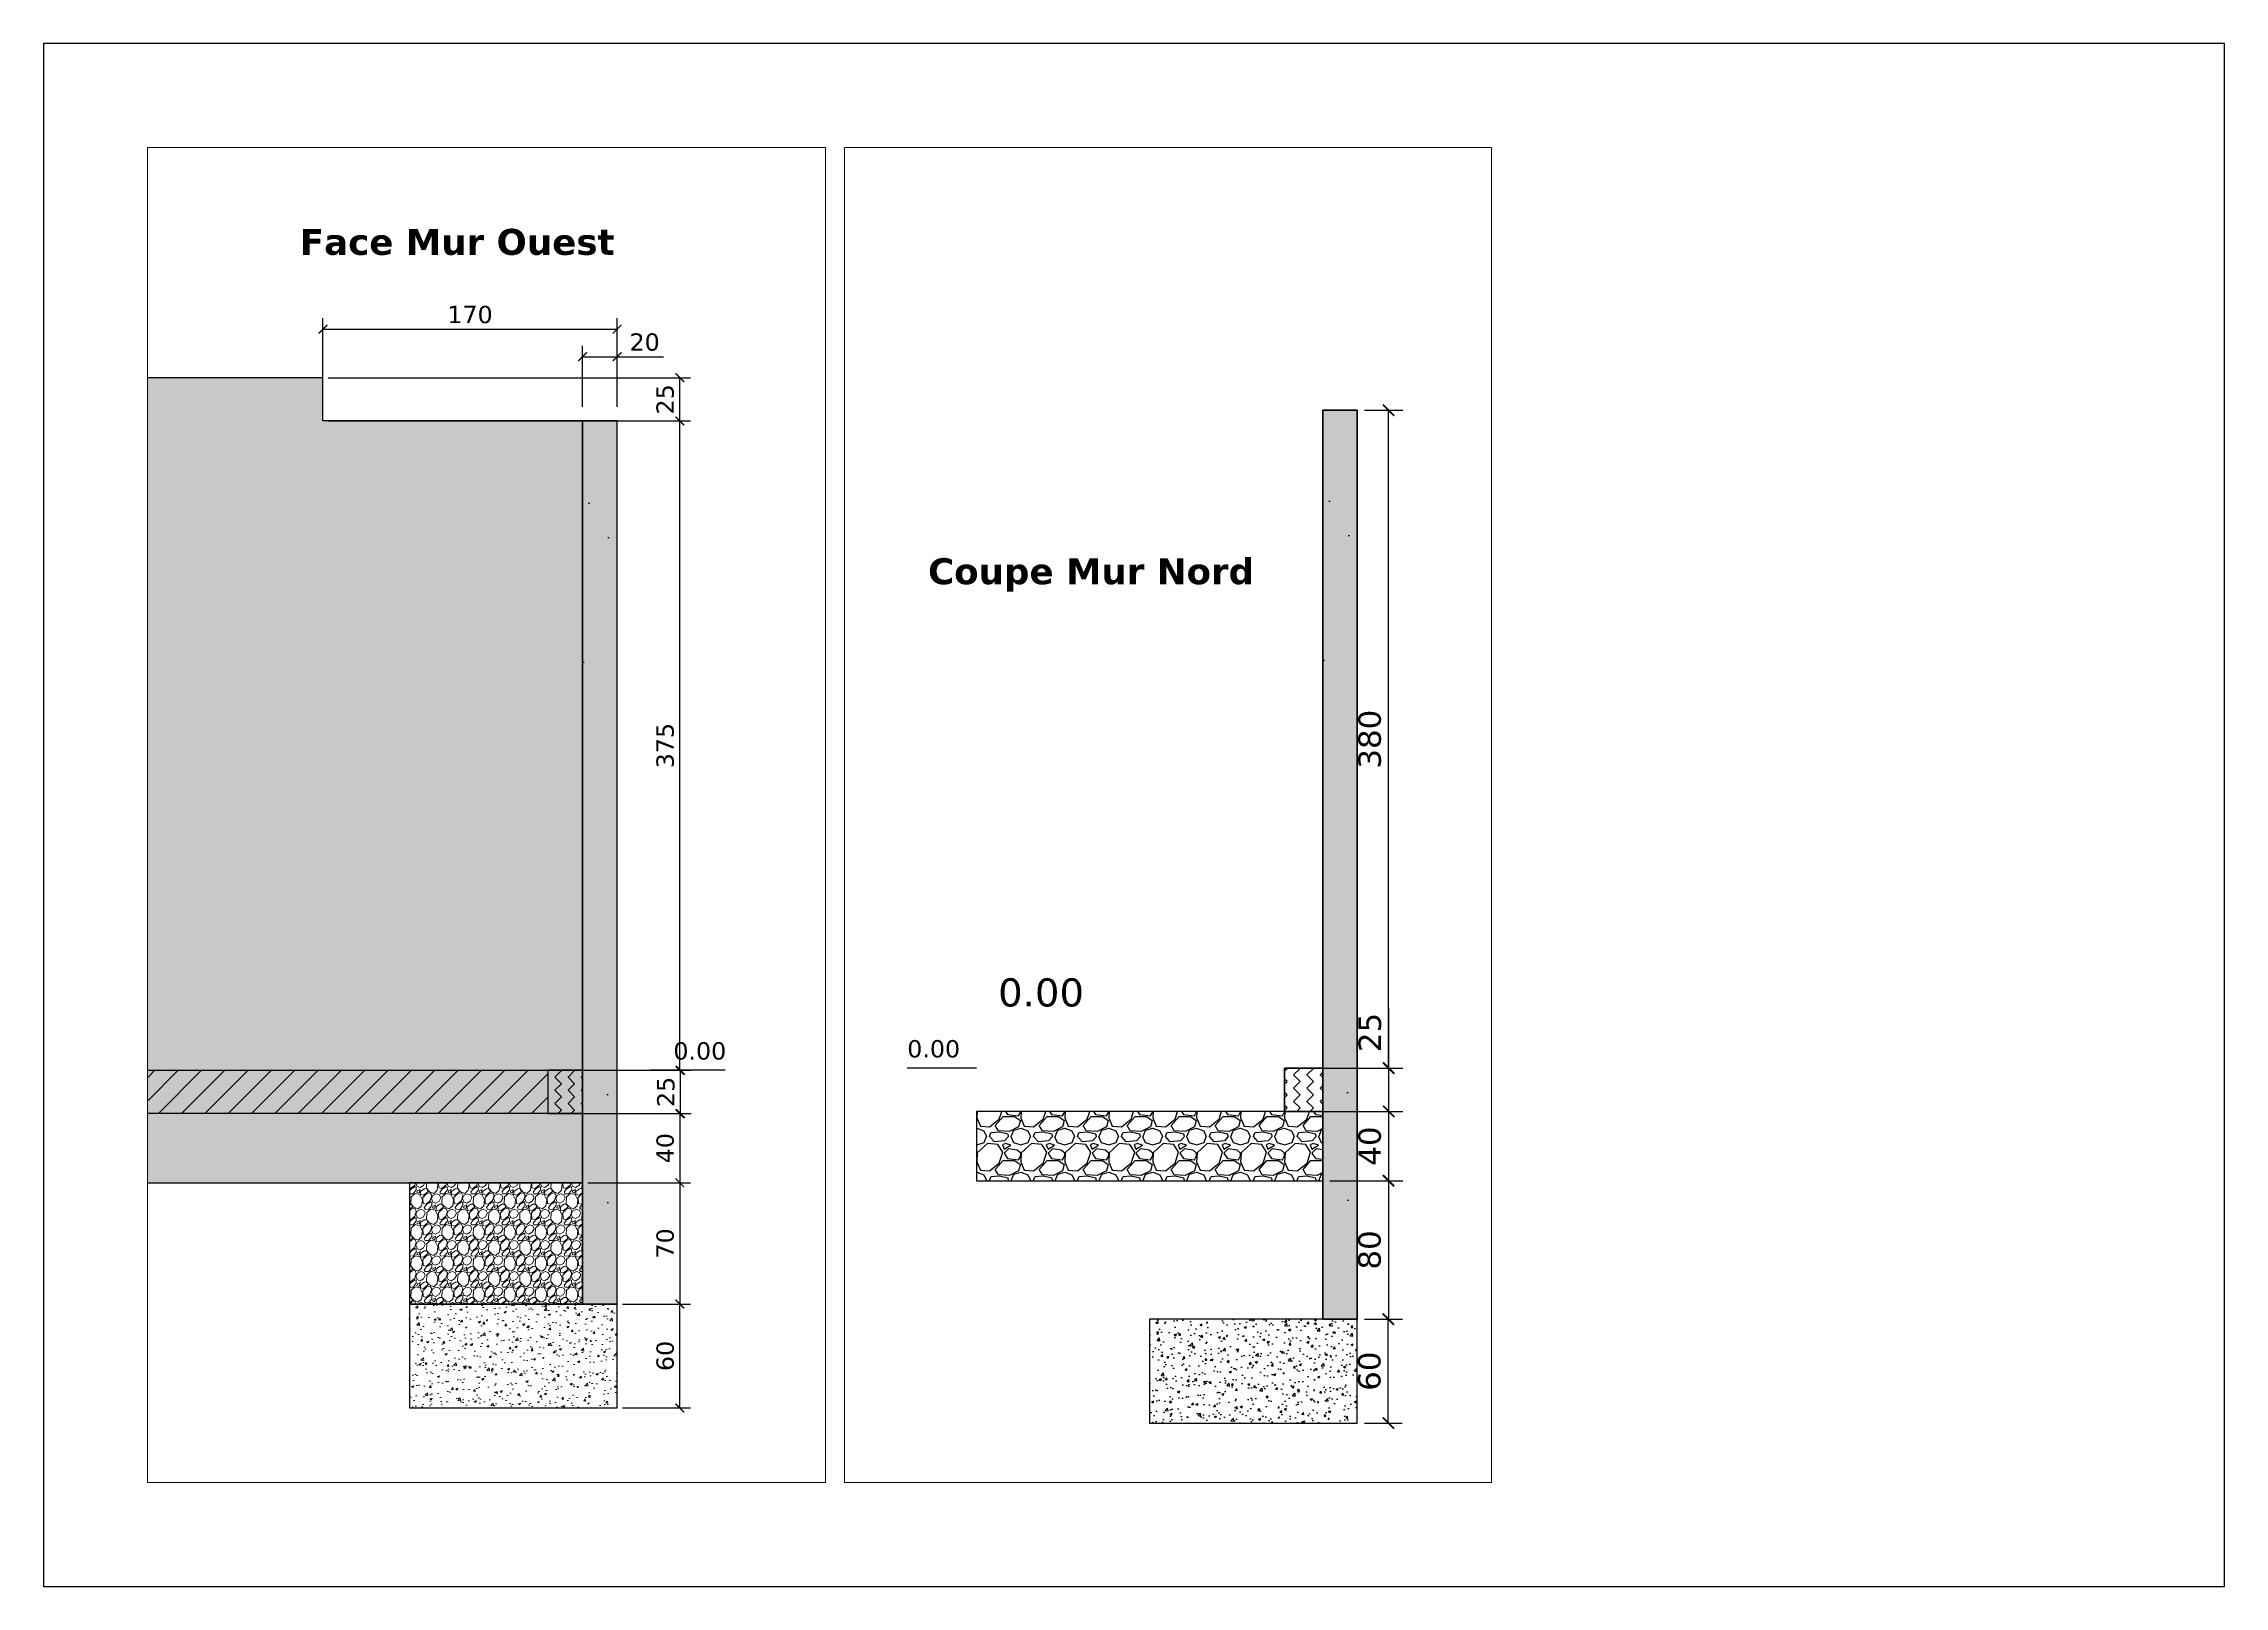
# Paper-space layout 'A3-Landscape' of a CAD drawing. Header units: centimetres, sheet in millimetres. Extents: x 0 to 420, y 0 to 297.
# The model-space entities are those that its viewports show. They can reach past a viewport. Long polylines and large blocks are cut down to what shows.
import ezdxf

# ---------------------------------------------------------------- set-up
doc = ezdxf.new("R2010")
doc.units = ezdxf.units.CM
doc.header["$PDMODE"] = 34
doc.header["$PDSIZE"] = 100
for name, color, linetype in [('Dimensions', 6, 'Continuous'), ('Gravier', 120, 'Continuous'), ('Isolant pourtour radier', 36, 'Continuous'), ('Misapor', 4, 'Continuous'), ('Mur de soutenement', 1, 'Continuous'), ('Title Block', 250, 'Continuous')]:
    doc.layers.add(name, color=color, linetype=linetype)
doc.layers.add('hatches', color=253, linetype='Continuous', lineweight=5)
doc.styles.add('Seb', font='Verdana.ttf')
doc.dimstyles.new('d', dxfattribs={"dimtxt": 1, "dimasz": 1, "dimexe": 1.25, "dimexo": 0.625, "dimtad": 1, "dimdec": 1, "dimlfac": 0.1, "dimtxsty": 'Seb', "dimblk": 'ARCHTICK', "dimblk1": 'ARCHTICK', "dimblk2": 'ARCHTICK', "dimcen": 2.5, "dimclrd": 256, "dimclre": 256, "dimadec": 0, "dimazin": 0, "dimtfac": 1, "dimtdec": 1, "dimtmove": 0, "dimatfit": 3, "dimldrblk": 'ARCHTICK', "dimfxl": 1, "dimlwd": -1, "dimlwe": -1, "dimarcsym": 0})
pattern_1 = [(50, (24800, 6e-14), (1821.85, -159.4), [190.5, -2095.5]), (355, (24800, 6e-14), (-352.4, 1910.6), [152.4, -1676.4]), (100.45, (24951.8, -13.3), (1469.4, 1751.2), [161.9, -1780.9]), (46.184, (24800, 508), (2710.8, -420.4), [285.75, -3143.25]), (96.636, (25026, 473), (2374, 2474.3), [242.9, -2671.4]), (351.184, (24800, 508), (2374, 2474.3), [228.6, -2514.6]), (21, (25054, 381), (1516.14, -1022.65), [190.5, -2095.5]), (326, (25054, 381), (618, 1841.9), [152.4, -1676.4]), (71.45, (25180.3, 295.8), (2134.16, 819.2), [161.9, -1780.9]), (37.5, (24800, 6e-14), (30.89, 845.55), [0, -1656.08, 0, -1701.8, 0, -1682.75]), (7.5, (24800, 6e-14), (668.2, 1001.8), [0, -970.28, 0, -1617.98, 0, -641.35]), (327.5, (24233.6, 6e-14), (1355.91, -57.29), [0, -635, 0, -1981.2, 0, -2628.9]), (317.5, (23979.6, 6e-14), (1481.3, 254.26), [0, -825.5, 0, -1315.72, 0, -1866.9])]
pattern_2 = [(45, (0, 0), (7e-15, 76.33218), [53.975, -53.975]), (135, (38.166, 38.166), (-76.33218, 7e-15), [53.975, -53.975])]

# ---------------------------------------------------------------- blocks, each defined once
blk = doc.blocks.new('_ArchTick')
at = {"color": 0, "linetype": 'ByBlock', "const_width": 0.15}
blk.add_lwpolyline([(-0.5, -0.5), (0.5, 0.5)], dxfattribs=at)
blk = doc.blocks.new('*D8')
at = {"layer": 'Defpoints', "color": 0}
for p in [(2200, 4450), (2381, 4450), (2200, 650)]:
    blk.add_point(p, dxfattribs=at)
at = {"layer": 'Dimensions'}
for p, q in [((2241, 4450), (2462, 4450)), ((2381, 650), (2381, 4450)), ((2241, 650), (2462, 650))]:
    blk.add_line(p, q, dxfattribs=at)
at = {"layer": 'Dimensions', "xscale": 65, "yscale": 65, "zscale": 65}
for p, rotation in [((2381, 4450), 90), ((2381, 650), 270)]:
    blk.add_blockref('_ArchTick', p, dxfattribs=dict(at, rotation=rotation))
at = {"layer": 'Dimensions', "color": 0, "insert": (2272, 2550), "char_height": 130, "attachment_point": 5, "rotation": 90, "style": 'Seb'}
blk.add_mtext('380', dxfattribs=at)
blk = doc.blocks.new('*D5')
at = {"layer": 'Defpoints', "color": 0}
for p in [(1780, 650), (2382, 650), (1780, 400)]:
    blk.add_point(p, dxfattribs=at)
at = {"layer": 'Dimensions'}
for p, q in [((2382, 650), (2382, 997)), ((1821, 650), (2463, 650)), ((2382, 400), (2382, 650)), ((1821, 400), (2463, 400))]:
    blk.add_line(p, q, dxfattribs=at)
at = {"layer": 'Dimensions', "xscale": 65, "yscale": 65, "zscale": 65}
for p, rotation in [((2382, 650), 90), ((2382, 400), 270)]:
    blk.add_blockref('_ArchTick', p, dxfattribs=dict(at, rotation=rotation))
at = {"layer": 'Dimensions', "color": 0, "insert": (2273, 856), "char_height": 130, "attachment_point": 5, "rotation": 90, "style": 'Seb'}
blk.add_mtext('25', dxfattribs=at)
blk = doc.blocks.new('*D6')
at = {"layer": 'Defpoints', "color": 0}
for p in [(2000, 400), (2000, 0), (2381, 0)]:
    blk.add_point(p, dxfattribs=at)
at = {"layer": 'Dimensions'}
for p, q in [((2041, 400), (2462, 400)), ((2381, 400), (2381, 0)), ((2041, 0), (2462, 0))]:
    blk.add_line(p, q, dxfattribs=at)
at = {"layer": 'Dimensions', "xscale": 65, "yscale": 65, "zscale": 65}
for p, rotation in [((2381, 400), 90), ((2381, 0), 270)]:
    blk.add_blockref('_ArchTick', p, dxfattribs=dict(at, rotation=rotation))
at = {"layer": 'Dimensions', "color": 0, "insert": (2272, 200), "char_height": 130, "attachment_point": 5, "rotation": 90, "style": 'Seb'}
blk.add_mtext('40', dxfattribs=at)
blk = doc.blocks.new('*D7')
at = {"layer": 'Defpoints', "color": 0}
for p in [(2200, 0), (2200, -800), (2380, -800)]:
    blk.add_point(p, dxfattribs=at)
at = {"layer": 'Dimensions'}
for p, q in [((2241, 0), (2461, 0)), ((2380, 0), (2380, -800)), ((2241, -800), (2461, -800))]:
    blk.add_line(p, q, dxfattribs=at)
at = {"layer": 'Dimensions', "xscale": 65, "yscale": 65, "zscale": 65}
for p, rotation in [((2380, 0), 90), ((2380, -800), 270)]:
    blk.add_blockref('_ArchTick', p, dxfattribs=dict(at, rotation=rotation))
at = {"layer": 'Dimensions', "color": 0, "insert": (2271, -400), "char_height": 130, "attachment_point": 5, "rotation": 90, "style": 'Seb'}
blk.add_mtext('80', dxfattribs=at)
blk = doc.blocks.new('*D9')
at = {"layer": 'Defpoints', "color": 0}
for p in [(2200, -800), (2379, -800), (2200, -1400)]:
    blk.add_point(p, dxfattribs=at)
at = {"layer": 'Dimensions'}
for p, q in [((2241, -800), (2460, -800)), ((2379, -1400), (2379, -800)), ((2241, -1400), (2460, -1400))]:
    blk.add_line(p, q, dxfattribs=at)
at = {"layer": 'Dimensions', "xscale": 65, "yscale": 65, "zscale": 65}
for p, rotation in [((2379, -800), 90), ((2379, -1400), 270)]:
    blk.add_blockref('_ArchTick', p, dxfattribs=dict(at, rotation=rotation))
at = {"layer": 'Dimensions', "color": 0, "insert": (2270, -1100), "char_height": 130, "attachment_point": 5, "rotation": 90, "style": 'Seb'}
blk.add_mtext('60', dxfattribs=at)
blk = doc.blocks.new('*D191')
at = {"layer": 'Defpoints', "color": 0}
for p in [(25300, 4650), (27362, 4650), (25300, 4400)]:
    blk.add_point(p, dxfattribs=at)
at = {"layer": 'Dimensions'}
for p, q in [((25331, 4650), (27424, 4650)), ((27362, 4400), (27362, 4650)), ((25331, 4400), (27424, 4400))]:
    blk.add_line(p, q, dxfattribs=at)
at = {"layer": 'Dimensions', "xscale": 50, "yscale": 50, "zscale": 50}
for p, rotation in [((27362, 4650), 90), ((27362, 4400), 270)]:
    blk.add_blockref('_ArchTick', p, dxfattribs=dict(at, rotation=rotation))
at = {"layer": 'Dimensions', "color": 0, "insert": (27278, 4525), "char_height": 100, "attachment_point": 5, "rotation": 90, "style": 'Seb'}
blk.add_mtext('25', dxfattribs=at)
blk = doc.blocks.new('*D192')
at = {"layer": 'Defpoints', "color": 0}
for p in [(27000, 4930), (25300, 4450), (27000, 4450)]:
    blk.add_point(p, dxfattribs=at)
at = {"layer": 'Dimensions'}
for p, q in [((25300, 4481), (25300, 4993)), ((25300, 4930), (27000, 4930)), ((27000, 4481), (27000, 4993))]:
    blk.add_line(p, q, dxfattribs=at)
at = {"layer": 'Dimensions', "xscale": 50, "yscale": 50, "zscale": 50, "rotation": 180}
blk.add_blockref('_ArchTick', (25300, 4930), dxfattribs=at)
at = {"layer": 'Dimensions', "xscale": 50, "yscale": 50, "zscale": 50}
blk.add_blockref('_ArchTick', (27000, 4930), dxfattribs=at)
at = {"layer": 'Dimensions', "color": 0, "insert": (26150, 5014), "char_height": 100, "attachment_point": 5, "style": 'Seb'}
blk.add_mtext('170', dxfattribs=at)
blk = doc.blocks.new('*D188')
at = {"layer": 'Defpoints', "color": 0}
for p in [(27000, 4400), (27362, 4400), (27000, 650)]:
    blk.add_point(p, dxfattribs=at)
at = {"layer": 'Dimensions'}
for p, q in [((27031, 4400), (27424, 4400)), ((27362, 650), (27362, 4400)), ((27031, 650), (27424, 650))]:
    blk.add_line(p, q, dxfattribs=at)
at = {"layer": 'Dimensions', "xscale": 50, "yscale": 50, "zscale": 50}
for p, rotation in [((27362, 4400), 90), ((27362, 650), 270)]:
    blk.add_blockref('_ArchTick', p, dxfattribs=dict(at, rotation=rotation))
at = {"layer": 'Dimensions', "color": 0, "insert": (27278, 2525), "char_height": 100, "attachment_point": 5, "rotation": 90, "style": 'Seb'}
blk.add_mtext('375', dxfattribs=at)
blk = doc.blocks.new('*D187')
at = {"layer": 'Defpoints', "color": 0}
for p in [(26580, 650), (27366, 650), (26580, 400)]:
    blk.add_point(p, dxfattribs=at)
at = {"layer": 'Dimensions'}
for p, q in [((26611, 650), (27428, 650)), ((27366, 400), (27366, 650)), ((26611, 400), (27428, 400))]:
    blk.add_line(p, q, dxfattribs=at)
at = {"layer": 'Dimensions', "xscale": 50, "yscale": 50, "zscale": 50}
for p, rotation in [((27366, 650), 90), ((27366, 400), 270)]:
    blk.add_blockref('_ArchTick', p, dxfattribs=dict(at, rotation=rotation))
at = {"layer": 'Dimensions', "color": 0, "insert": (27282, 525), "char_height": 100, "attachment_point": 5, "rotation": 90, "style": 'Seb'}
blk.add_mtext('25', dxfattribs=at)
blk = doc.blocks.new('*D186')
at = {"layer": 'Defpoints', "color": 0}
for p in [(26800, 400), (26800, 0), (27362, 0)]:
    blk.add_point(p, dxfattribs=at)
at = {"layer": 'Dimensions'}
for p, q in [((26831, 400), (27424, 400)), ((27362, 400), (27362, 0)), ((26831, 0), (27424, 0))]:
    blk.add_line(p, q, dxfattribs=at)
at = {"layer": 'Dimensions', "xscale": 50, "yscale": 50, "zscale": 50}
for p, rotation in [((27362, 400), 90), ((27362, 0), 270)]:
    blk.add_blockref('_ArchTick', p, dxfattribs=dict(at, rotation=rotation))
at = {"layer": 'Dimensions', "color": 0, "insert": (27278, 200), "char_height": 100, "attachment_point": 5, "rotation": 90, "style": 'Seb'}
blk.add_mtext('40', dxfattribs=at)
blk = doc.blocks.new('*D185')
at = {"layer": 'Defpoints', "color": 0}
for p in [(27000, 0), (27000, -700), (27362, -700)]:
    blk.add_point(p, dxfattribs=at)
at = {"layer": 'Dimensions'}
for p, q in [((27031, 0), (27424, 0)), ((27362, 0), (27362, -700)), ((27031, -700), (27424, -700))]:
    blk.add_line(p, q, dxfattribs=at)
at = {"layer": 'Dimensions', "xscale": 50, "yscale": 50, "zscale": 50}
for p, rotation in [((27362, 0), 90), ((27362, -700), 270)]:
    blk.add_blockref('_ArchTick', p, dxfattribs=dict(at, rotation=rotation))
at = {"layer": 'Dimensions', "color": 0, "insert": (27278, -350), "char_height": 100, "attachment_point": 5, "rotation": 90, "style": 'Seb'}
blk.add_mtext('70', dxfattribs=at)
blk = doc.blocks.new('*D190')
at = {"layer": 'Defpoints', "color": 0}
for p in [(27000, -700), (27362, -700), (27000, -1300)]:
    blk.add_point(p, dxfattribs=at)
at = {"layer": 'Dimensions'}
for p, q in [((27031, -700), (27424, -700)), ((27362, -1300), (27362, -700)), ((27031, -1300), (27424, -1300))]:
    blk.add_line(p, q, dxfattribs=at)
at = {"layer": 'Dimensions', "xscale": 50, "yscale": 50, "zscale": 50}
for p, rotation in [((27362, -700), 90), ((27362, -1300), 270)]:
    blk.add_blockref('_ArchTick', p, dxfattribs=dict(at, rotation=rotation))
at = {"layer": 'Dimensions', "color": 0, "insert": (27278, -1000), "char_height": 100, "attachment_point": 5, "rotation": 90, "style": 'Seb'}
blk.add_mtext('60', dxfattribs=at)
blk = doc.blocks.new('*D189')
at = {"layer": 'Defpoints', "color": 0}
for p in [(27000, 4771), (26800, 4450), (27000, 4450)]:
    blk.add_point(p, dxfattribs=at)
at = {"layer": 'Dimensions'}
for p, q in [((26800, 4481), (26800, 4834)), ((27000, 4481), (27000, 4834)), ((26800, 4771), (27000, 4771)), ((27000, 4771), (27268, 4771))]:
    blk.add_line(p, q, dxfattribs=at)
at = {"layer": 'Dimensions', "xscale": 50, "yscale": 50, "zscale": 50, "rotation": 180}
blk.add_blockref('_ArchTick', (26800, 4771), dxfattribs=at)
at = {"layer": 'Dimensions', "xscale": 50, "yscale": 50, "zscale": 50}
blk.add_blockref('_ArchTick', (27000, 4771), dxfattribs=at)
at = {"layer": 'Dimensions', "color": 0, "insert": (27159, 4855), "char_height": 100, "attachment_point": 5, "style": 'Seb'}
blk.add_mtext('20', dxfattribs=at)

msp = doc.modelspace()

# ---------------------------------------------------------------- hatches: boundary and pattern name
at = {"layer": 'hatches'}
h = msp.add_hatch(dxfattribs=at)
h.set_pattern_fill('AR-CONC', color=256, scale=0.7)
h.paths.add_polyline_path([(26800, 4400), (25300, 4400), (25300, 4650), (5000, 4650), (5000, 650), (26800, 650)])
h = msp.add_hatch(dxfattribs=at)
h.set_pattern_fill('AR-CONC', color=256, scale=0.7)
h.set_pattern_definition([(50, (24800, 6e-14), (127.5293, -11.1574), [13.335, -146.685]), (355, (24800, 6e-14), (-24.6704, 133.7398), [10.668, -117.3484]), (100.4514, (24810.63, -0.93), (102.859, 122.5824), [11.333, -124.6632]), (46.1842, (24800, 35.56), (189.7553, -29.4296), [20.0025, -220.0275]), (96.6356, (24815.81, 33.1), (166.183, 173.198), [16.9995, -186.995]), (351.184, (24800, 35.56), (166.183, 173.198), [16.002, -176.022]), (21, (24817.78, 26.67), (106.13, -71.5856), [13.335, -146.685]), (326, (24817.78, 26.67), (43.2614, 128.9316), [10.668, -117.348]), (71.4514, (24826.62, 20.7), (149.3915, 57.346), [11.333, -124.663]), (37.5, (24800, 6e-14), (2.16202, 59.18853), [0, -115.9256, 0, -119.126, 0, -117.7925]), (7.5, (24800, 6e-14), (46.7738, 70.1264), [0, -67.9196, 0, -113.2586, 0, -44.8945]), (327.5, (24760.35, 6e-14), (94.9134, -4.0101), [0, -44.45, 0, -138.684, 0, -184.023]), (317.5, (24742.57, 6e-14), (103.6904, 17.7985), [0, -57.785, 0, -92.1004, 0, -130.683])])
h.paths.add_polyline_path([(27000, 4400), (26800, 4400), (26800, -700), (27000, -700)])
h = msp.add_hatch(dxfattribs=at)
h.set_pattern_fill('ANSI31', color=256, scale=30)
h.set_pattern_definition([(45, (8593, -2e-05), (-67.3519, 67.3519), [])])
h.paths.add_polyline_path([(26600, 650), (5000, 650), (5000, 400), (26600, 400)])
h = msp.add_hatch(dxfattribs=at)
h.set_pattern_fill('HONEY', color=256, scale=10, angle=45)
h.paths.add_polyline_path([(5000, 0), (26800, 0), (26800, 400), (5000, 400)])
h = msp.add_hatch(dxfattribs=at)
h.set_pattern_fill('GRAVEL', color=256, scale=5, angle=45)
h.paths.add_polyline_path([(25800, -700), (26800, -700), (26800, 0), (25800, 0)])
h = msp.add_hatch(dxfattribs=at)
h.set_pattern_fill('AR-CONC', color=256, scale=0.7)
h.set_pattern_definition([(50, (24800, 100), (127.5293, -11.1574), [13.335, -146.685]), (355, (24800, 100), (-24.6704, 133.74), [10.668, -117.3484]), (100.4514, (24810.63, 99.07), (102.859, 122.5824), [11.333, -124.663]), (46.184, (24800, 135.56), (189.755, -29.43), [20.003, -220.028]), (96.6356, (24815.81, 133.1), (166.183, 173.198), [17, -186.995]), (351.184, (24800, 135.56), (166.183, 173.198), [16.002, -176.022]), (21, (24817.78, 126.67), (106.13, -71.5856), [13.335, -146.685]), (326, (24817.78, 126.67), (43.2614, 128.9316), [10.668, -117.348]), (71.4514, (24826.62, 120.7), (149.3915, 57.346), [11.333, -124.663]), (37.5, (24800, 100), (2.162, 59.1885), [0, -115.9256, 0, -119.126, 0, -117.7925]), (7.5, (24800, 100), (46.7738, 70.1264), [0, -67.9196, 0, -113.2586, 0, -44.8945]), (327.5, (24760.35, 100), (94.9134, -4.0101), [0, -44.45, 0, -138.684, 0, -184.023]), (317.5, (24742.57, 100), (103.6904, 17.7985), [0, -57.785, 0, -92.1004, 0, -130.683])])
h.paths.add_polyline_path([(27000, -700), (25800, -700), (25800, -1300), (27000, -1300)])
at = {"layer": 'Isolant pourtour radier'}
h = msp.add_hatch(dxfattribs=at)
h.set_pattern_fill('ZIGZAG', color=256, scale=17, angle=45)
h.set_pattern_definition(pattern_2)
h.paths.add_polyline_path([(2000, 650), (1780, 650), (1780, 400), (2000, 400)])
h = msp.add_hatch(dxfattribs=at)
h.set_pattern_fill('ZIGZAG', color=256, scale=17, angle=45)
h.set_pattern_definition(pattern_2)
h.paths.add_polyline_path([(26800, 650), (26600, 650), (26600, 400), (26800, 400)])
at = {"layer": 'Misapor'}
h = msp.add_hatch(dxfattribs=at)
h.set_pattern_fill('GRAVEL', color=256, scale=10)
h.paths.add_polyline_path([(2000, 400), (1780, 400), (0, 400), (0, 0), (2000, 0)])
at = {"layer": 'Mur de soutenement'}
h = msp.add_hatch(dxfattribs=at)
h.set_pattern_fill('AR-CONC', color=256, scale=0.7)
h.paths.add_polyline_path([(26800, 4400), (25300, 4400), (25300, 4650), (5000, 4650), (5000, 0), (26800, 0)])
h = msp.add_hatch(dxfattribs=at)
h.set_pattern_fill('AR-CONC', color=256, scale=0.7)
h.paths.add_polyline_path([(26800, 4400), (25300, 4400), (25300, 4650), (5000, 4650), (5000, 0), (26800, 0)])
h = msp.add_hatch(dxfattribs=at)
h.set_pattern_fill('AR-CONC', color=256, scale=0.7)
h.paths.add_polyline_path([(26800, 4400), (25300, 4400), (25300, 4650), (5000, 4650), (5000, 0), (26800, 0)])
h = msp.add_hatch(dxfattribs=at)
h.set_pattern_fill('AR-CONC', color=256, scale=0.7)
h.paths.add_polyline_path([(26800, 4400), (25300, 4400), (25300, 4650), (5000, 4650), (5000, 0), (26800, 0)])
h = msp.add_hatch(dxfattribs=at)
h.set_pattern_fill('AR-CONC', color=256, scale=10)
h.paths.add_polyline_path([(2200, 4450), (2000, 4450), (2000, -800), (2200, -800)])
h = msp.add_hatch(dxfattribs=at)
h.set_pattern_fill('AR-CONC', color=256, scale=10)
h.paths.add_polyline_path([(2200, 4450), (2000, 4450), (2000, -800), (2200, -800)])
h = msp.add_hatch(dxfattribs=at)
h.set_pattern_fill('AR-CONC', color=256, scale=10)
h.paths.add_polyline_path([(2000, -800), (2000, 4450), (2200, 4450), (2200, -800)])
h = msp.add_hatch(dxfattribs=at)
h.set_pattern_fill('AR-CONC', color=256, scale=0.7)
h.paths.add_polyline_path([(2200, 4450), (2000, 4450), (2000, -800), (2200, -800)])
h = msp.add_hatch(dxfattribs=at)
h.set_pattern_fill('AR-CONC', color=256, scale=10)
h.set_pattern_definition(pattern_1)
h.paths.add_polyline_path([(27000, 4450), (26800, 4450), (26800, -800), (27000, -800)])
h = msp.add_hatch(dxfattribs=at)
h.set_pattern_fill('AR-CONC', color=256, scale=10)
h.set_pattern_definition(pattern_1)
h.paths.add_polyline_path([(27000, 4450), (26800, 4450), (26800, -800), (27000, -800)])
h = msp.add_hatch(dxfattribs=at)
h.set_pattern_fill('AR-CONC', color=256, scale=10)
h.set_pattern_definition(pattern_1)
h.paths.add_polyline_path([(26800, -800), (26800, 4450), (27000, 4450), (27000, -800)])
h = msp.add_hatch(dxfattribs=at)
h.set_pattern_fill('AR-CONC', color=256, scale=0.7)
h.paths.add_polyline_path([(2200, -800), (1000, -800), (1000, -1400), (2200, -1400)])

# ---------------------------------------------------------------- linework, layer by layer
at = {"layer": 'Gravier'}
msp.add_lwpolyline([(25800, -700), (26800, -700), (26800, 0), (25800, 0)], close=True, dxfattribs=at)
at = {"layer": 'Isolant pourtour radier'}
for points in [[(1780, 650), (2000, 650), (2000, 400), (1780, 400)], [(2000, 650), (1780, 650), (1780, 400), (2000, 400)], [(26800, 650), (26600, 650), (26600, 400), (26800, 400)]]:
    msp.add_lwpolyline(points, close=True, dxfattribs=at)
at = {"layer": 'Misapor'}
for points in [[(0, 0), (2000, 0), (2000, 400), (0, 400)], [(5000, 0), (26800, 0), (26800, 400), (5000, 400)]]:
    msp.add_lwpolyline(points, close=True, dxfattribs=at)
at = {"layer": 'Mur de soutenement'}
for points in [[(26800, 4400), (25300, 4400), (25300, 4650), (5000, 4650), (5000, 0), (26800, 0)], [(26800, 4400), (25300, 4400), (25300, 4650), (5000, 4650), (5000, 650), (26800, 650)], [(2000, -800), (2000, 4450), (2200, 4450), (2200, -800)], [(2200, 4450), (2000, 4450), (2000, -800), (2200, -800)], [(2200, 4450), (2000, 4450), (2000, -800), (2200, -800)], [(27000, 4400), (26800, 4400), (26800, -700), (27000, -700)], [(27000, 4400), (26800, 4400), (26800, -700), (27000, -700)], [(27000, -700), (25800, -700), (25800, -1300), (27000, -1300)], [(2200, -800), (1000, -800), (1000, -1400), (2200, -1400)]]:
    msp.add_lwpolyline(points, close=True, dxfattribs=at)
at = {"layer": 'Title Block'}
for p, q in [((0, 650), (-400, 650)), ((27624.5, 650), (27190.1, 650))]:
    msp.add_line(p, q, dxfattribs=at)

# ---------------------------------------------------------------- texts
at = {"layer": 'Title Block', "style": 'Seb'}
for p in [(-400.5, 712), (27325, 712)]:
    msp.add_text('0.00', height=100, dxfattribs=at).set_placement(p)
at = {"layer": 'Title Block', "char_height": 150, "attachment_point": 1, "style": 'Seb'}
for s, width, insert in [('{\\fVerdana|b1|i0|c0|p34;Face Mur Ouest}', 2687, (25166.5, 5509.5)), ('{\\fVerdana|b1|i0|c0|p34;Coupe Mur Nord}', 1917, (-280.5, 3595))]:
    msp.add_mtext_dynamic_manual_height_columns(s, width=width, gutter_width=500, heights=[0], dxfattribs=dict(at, insert=insert))
at = {"layer": 'Title Block', "insert": (620.88, 1003.12), "char_height": 162.5, "attachment_point": 9, "style": 'Seb'}
msp.add_mtext('0.00', dxfattribs=at)

# ---------------------------------------------------------------- dimensions: what is measured, and where the dimension line sits
at = {"layer": 'Dimensions'}
for base, p1, picture, middle in [((27000, 4930.5), (25300, 4450), '*D192', (26150, 5014.13)), ((27000, 4771), (26800, 4450), '*D189', (27159.15, 4854.63))]:
    dim = msp.add_linear_dim(base=base, p1=p1, p2=(27000, 4450), dimstyle='d', override={"dimtxt": 2, "dimasz": 1}, dxfattribs=at)
    dim.commit()
    dim.dimension.update_dxf_attribs({"geometry": picture, "text_midpoint": middle})
for base, p1, p2, override, picture, middle in [((27362, 4650), (25300, 4400), (25300, 4650), {"dimtxt": 2}, '*D191', (27362, 4525)), ((27362, 4400), (27000, 650), (27000, 4400), {"dimscale": 0, "dimtxt": 2, "dimasz": 1}, '*D188', (27362, 2525)), ((27365.75, 650), (26580, 400), (26580, 650), {"dimtxt": 2, "dimasz": 1}, '*D187', (27365.75, 525)), ((27362, 0), (26800, 400), (26800, 0), {"dimtxt": 2, "dimasz": 1}, '*D186', (27362, 200)), ((27362, -700), (27000, 0), (27000, -700), {"dimtxt": 2, "dimasz": 1}, '*D185', (27362, -350))]:
    dim = msp.add_linear_dim(base=base, p1=p1, p2=p2, angle=90, dimstyle='d', override=override, dxfattribs=at)
    dim.commit()
    dim.dimension.update_dxf_attribs({"geometry": picture, "text_midpoint": middle, "dimtype": 160})
for base, p1, p2, override, picture, middle in [((2380.87, 4450), (2200, 650), (2200, 4450), {"dimscale": 0, "dimtxt": 2, "dimasz": 1}, '*D8', (2272.15, 2550)), ((2382.12, 650), (1780, 400), (1780, 650), {"dimtxt": 2, "dimasz": 1}, '*D5', (2273.4, 856.03)), ((2380.87, 0), (2000, 400), (2000, 0), {"dimtxt": 2, "dimasz": 1}, '*D6', (2272.15, 200)), ((2379.62, -800), (2200, 0), (2200, -800), {"dimtxt": 2, "dimasz": 1}, '*D7', (2270.9, -400)), ((27362, -700), (27000, -1300), (27000, -700), {"dimscale": 0, "dimtxt": 2}, '*D190', (27278.37, -1000)), ((2378.87, -800), (2200, -1400), (2200, -800), {"dimscale": 0, "dimtxt": 2, "dimasz": 1, "dimtix": 0, "dimtofl": 1, "dimtmove": 0, "dimatfit": 3}, '*D9', (2270.15, -1100))]:
    dim = msp.add_linear_dim(base=base, p1=p1, p2=p2, angle=90, dimstyle='d', override=override, dxfattribs=at)
    dim.commit()
    dim.dimension.update_dxf_attribs({"geometry": picture, "text_midpoint": middle})

psp = doc.layouts.new('A3-Landscape')

# ---------------------------------------------------------------- linework, layer by layer
at = {"layer": 'Dimensions'}
psp.add_lwpolyline([(0, 0), (420, 0), (420, 297), (0, 297)], close=True, dxfattribs=at)

# ---------------------------------------------------------------- viewports
at = {"layer": 'Dimensions', "transparency": 33554457, "view_target_point": (1257.38, 1825)}
psp.add_viewport(center=(216.56, 148.5), size=(124.58, 257), view_center_point=(-150.94, 287.08), view_height=7710, dxfattribs=at)
at = {"layer": 'Title Block', "transparency": 33554457, "view_target_point": (1257.38, 1825)}
psp.add_viewport(center=(85.29, 148.5), size=(130.56, 257), view_center_point=(24987.68, 299.29), view_height=7710, status=3, dxfattribs=at)

doc.saveas('drawing.dxf')
